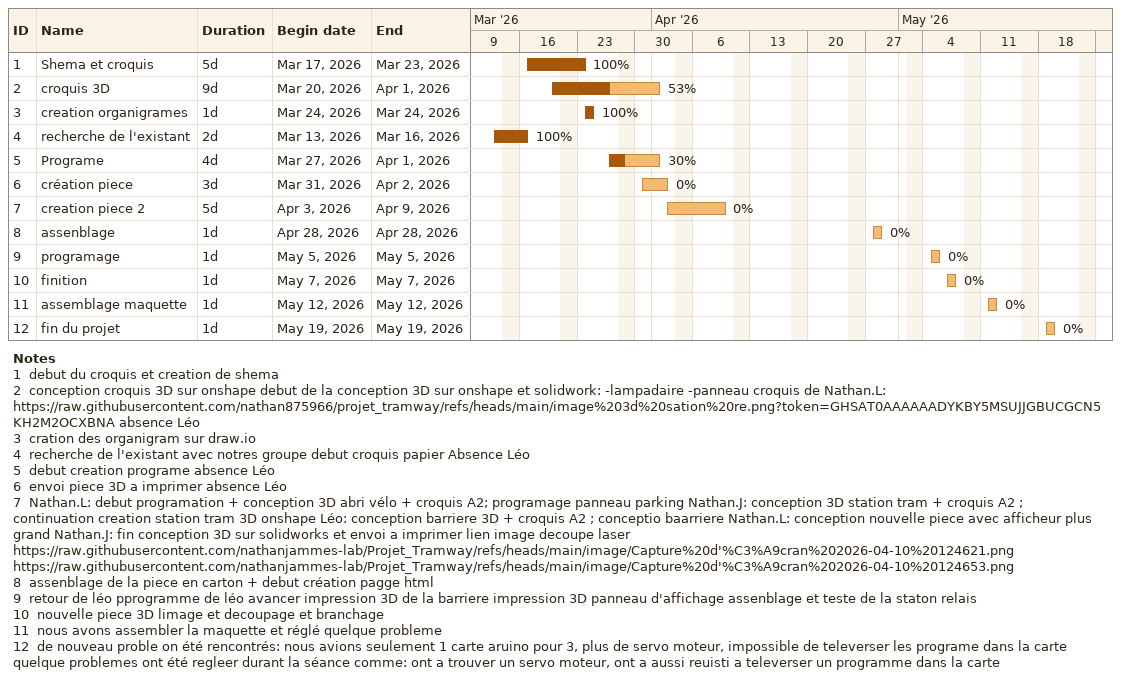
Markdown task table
| ID | Task | Duration | Start | Finish | % complete |
|---|---|---|---|---|---|
| 1 | Shema et croquis | 5d | 2026-03-17 | 2026-03-23 | 100 |
| 2 | croquis 3D | 9d | 2026-03-20 | 2026-04-01 | 53 |
| 3 | creation organigrames | 1d | 2026-03-24 | 2026-03-24 | 100 |
| 4 | recherche de l'existant | 2d | 2026-03-13 | 2026-03-16 | 100 |
| 5 | Programe | 4d | 2026-03-27 | 2026-04-01 | 30 |
| 6 | création piece | 3d | 2026-03-31 | 2026-04-02 | 0 |
| 7 | creation piece 2 | 5d | 2026-04-03 | 2026-04-09 | 0 |
| 8 | assenblage | 1d | 2026-04-28 | 2026-04-28 | 0 |
| 9 | programage | 1d | 2026-05-05 | 2026-05-05 | 0 |
| 10 | finition | 1d | 2026-05-07 | 2026-05-07 | 0 |
| 11 | assemblage maquette | 1d | 2026-05-12 | 2026-05-12 | 0 |
| 12 | fin du projet | 1d | 2026-05-19 | 2026-05-19 | 0 |

Notes
- 1: debut du croquis et creation de shema
- 2: conception croquis 3D sur onshape debut de la conception 3D sur onshape et solidwork: -lampadaire -panneau croquis de Nathan.L: https://raw.githubusercontent.com/nathan875966/projet_tramway/refs/heads/main/image%203d%20sation%20re.png?token=GHSAT0AAAAAADYKBY5MSUJJGBUCGCN5KH2M2OCXBNA absence Léo
- 3: cration des organigram sur draw.io
- 4: recherche de l'existant avec notres groupe debut croquis papier Absence Léo
- 5: debut creation programe absence Léo
- 6: envoi piece 3D a imprimer absence Léo
- 7: Nathan.L: debut programation + conception 3D abri vélo + croquis A2; programage panneau parking Nathan.J: conception 3D station tram + croquis A2 ; continuation creation station tram 3D onshape Léo: conception barriere 3D + croquis A2 ; conceptio baarriere Nathan.L: conception nouvelle piece avec afficheur plus grand Nathan.J: fin conception 3D sur solidworks et envoi a imprimer lien image decoupe laser https://raw.githubusercontent.com/nathanjammes-lab/Projet_Tramway/refs/heads/main/image/Capture%20d'%C3%A9cran%202026-04-10%20124621.png https://raw.githubusercontent.com/nathanjammes-lab/Projet_Tramway/refs/heads/main/image/Capture%20d'%C3%A9cran%202026-04-10%20124653.png
- 8: assenblage de la piece en carton + debut création pagge html
- 9: retour de léo pprogramme de léo avancer impression 3D de la barriere impression 3D panneau d'affichage assenblage et teste de la staton relais
- 10: nouvelle piece 3D limage et decoupage et branchage
- 11: nous avons assembler la maquette et réglé quelque probleme
- 12: de nouveau proble on été rencontrés: nous avions seulement 1 carte aruino pour 3, plus de servo moteur, impossible de televerser les programe dans la carte quelque problemes ont été regleer durant la séance comme: ont a trouver un servo moteur, ont a aussi reuisti a televerser un programme dans la carte
